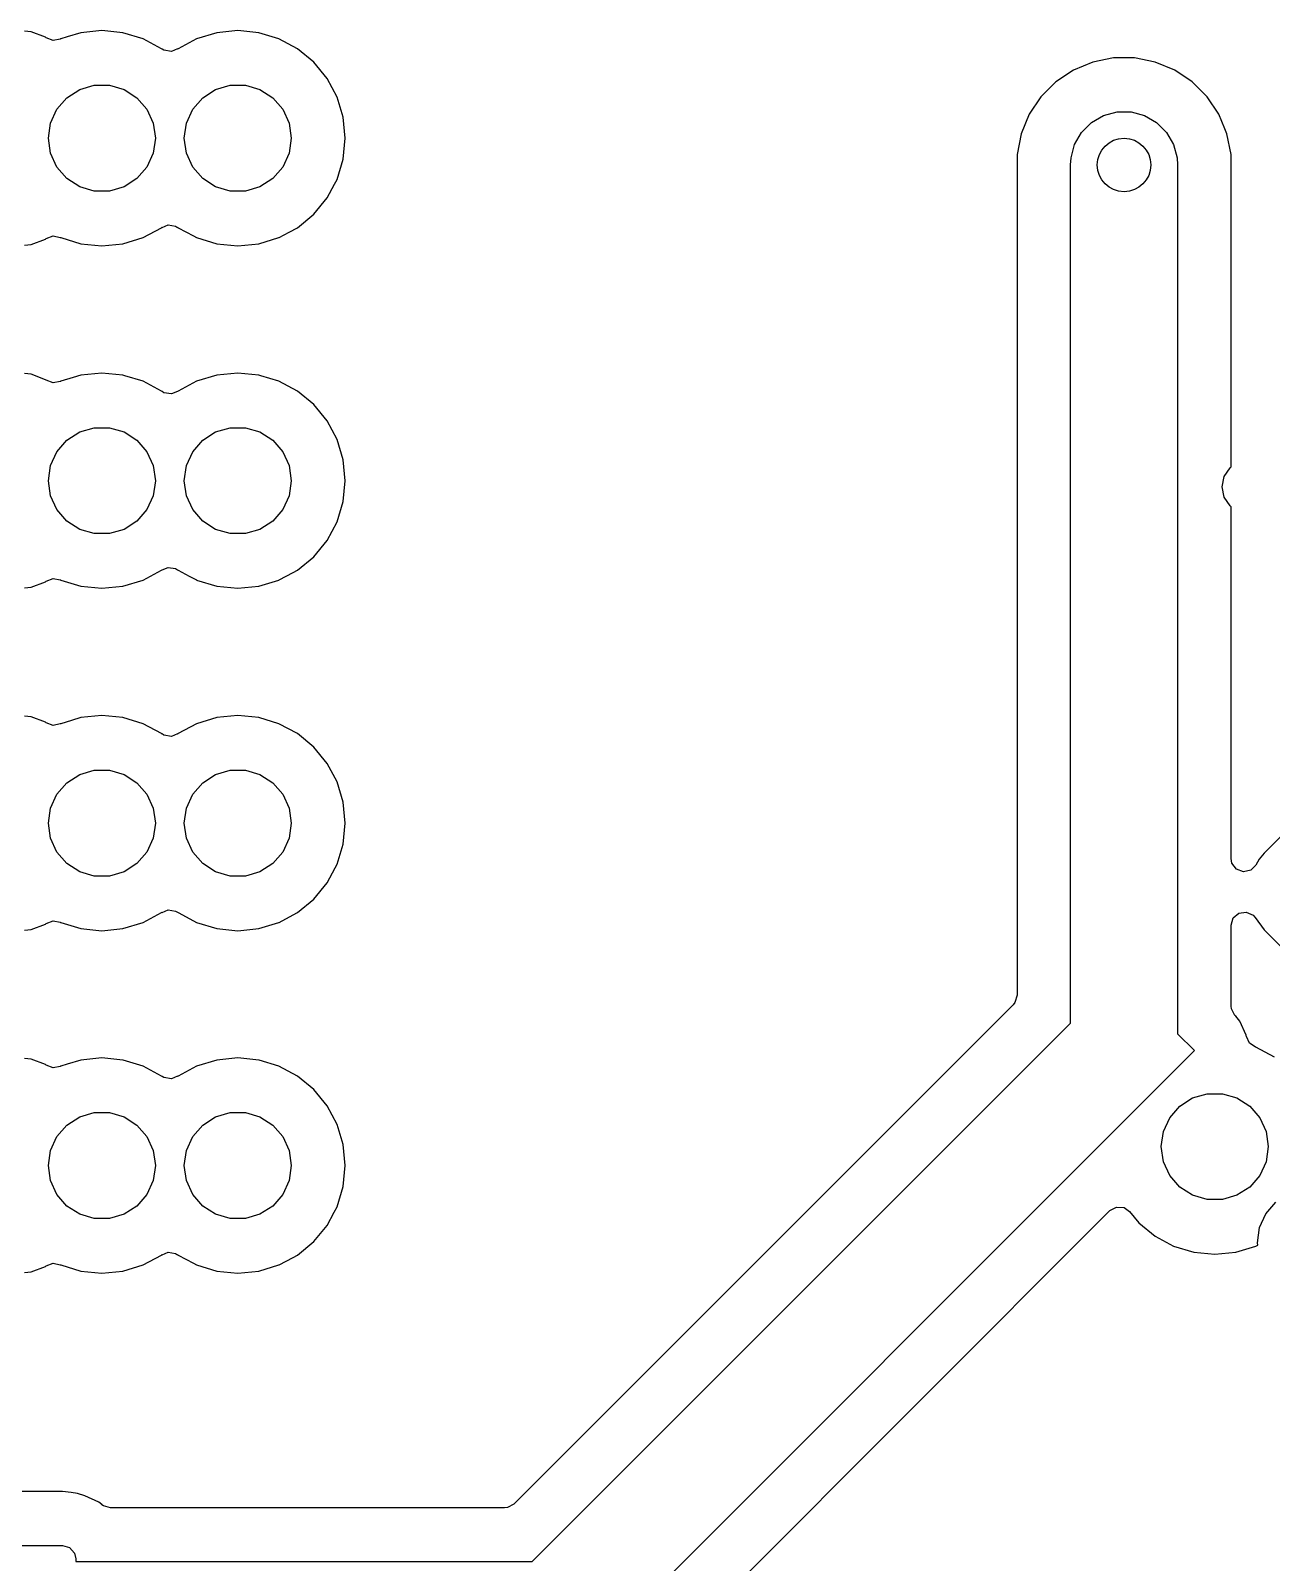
# Model space of a CAD drawing. Extents: x 70 to 224, y -154 to -54.
# Drawn here: x 145.18 to 156.78, y -111.96 to -97.64 of the extents above; entities that cross this region are included whole.
import ezdxf

# ---------------------------------------------------------------- set-up
doc = ezdxf.new("R2010")
doc.units = 0
doc.layers.add('BLACK', color=7, linetype='CONTINUOUS')

msp = doc.modelspace()

# ---------------------------------------------------------------- linework, layer by layer
at = {"layer": 'BLACK', "linetype": 'CONTINUOUS'}
for p, q in [((145.182483, -97.655908), (145.122883, -97.649501)), ((145.317328, -97.706202), (145.182482, -97.655908)), ((145.182482, -97.655908), (145.182483, -97.655908)), ((145.317331, -97.706204), (145.317328, -97.706202)), ((145.325382, -97.712231), (145.317331, -97.706204)), ((145.38974, -97.736564), (145.325382, -97.712231)), ((145.454463, -97.723089), (145.38974, -97.736564)), ((145.454641, -97.723518), (145.454463, -97.723089)), ((145.456898, -97.722583), (145.454641, -97.723518)), ((145.458143, -97.722324), (145.456898, -97.722583)), ((145.460267, -97.721188), (145.458143, -97.722324)), ((145.460272, -97.721186), (145.460267, -97.721188)), ((145.460273, -97.721186), (145.460272, -97.721186)), ((145.519462, -97.703231), (145.460273, -97.721186)), ((145.64887, -97.663975), (145.519462, -97.703231)), ((145.845, -97.644659), (145.64887, -97.663975)), ((146.041129, -97.663975), (145.845, -97.644659)), ((146.041132, -97.663976), (146.041129, -97.663975)), ((146.229727, -97.721186), (146.041132, -97.663976)), ((146.229733, -97.721188), (146.229727, -97.721186)), ((146.403532, -97.814086), (146.229733, -97.721188)), ((146.730266, -97.721188), (146.556467, -97.814086)), ((146.91887, -97.663975), (146.730266, -97.721188)), ((147.115, -97.644659), (146.91887, -97.663975)), ((147.311129, -97.663975), (147.115, -97.644659)), ((147.311132, -97.663976), (147.311129, -97.663975)), ((147.499727, -97.721186), (147.311132, -97.663976)), ((147.499733, -97.721188), (147.499727, -97.721186)), ((147.673532, -97.814086), (147.499733, -97.721188)), ((146.408601, -97.817473), (146.403532, -97.814086)), ((146.408843, -97.817109), (146.408601, -97.817473)), ((146.425471, -97.827795), (146.408843, -97.817109)), ((146.494337, -97.839596), (146.425471, -97.827795)), ((146.550305, -97.815836), (146.494337, -97.839596)), ((146.551399, -97.817473), (146.550305, -97.815836)), ((146.556467, -97.814086), (146.551399, -97.817473)), ((147.673539, -97.81409), (147.673532, -97.814086)), ((147.825883, -97.939116), (147.673539, -97.81409)), ((155.301457, -97.8995), (155.10817, -97.937947)), ((155.301459, -97.8995), (155.301457, -97.8995)), ((155.498541, -97.8995), (155.301459, -97.8995)), ((155.498543, -97.8995), (155.498541, -97.8995)), ((155.691829, -97.937947), (155.498543, -97.8995)), ((147.950909, -98.09146), (147.825883, -97.939116)), ((154.926079, -98.013371), (154.762218, -98.12286)), ((154.926092, -98.013364), (154.926079, -98.013371)), ((155.10816, -97.93795), (154.926092, -98.013364)), ((155.10817, -97.937947), (155.10816, -97.93795)), ((155.691839, -97.93795), (155.691829, -97.937947)), ((155.873907, -98.013364), (155.691839, -97.93795)), ((155.87392, -98.013371), (155.873907, -98.013364)), ((156.037781, -98.12286), (155.87392, -98.013371)), ((145.637292, -98.195184), (145.773843, -98.155089)), ((145.773843, -98.155089), (145.916157, -98.155089)), ((145.916157, -98.155089), (146.052708, -98.195184)), ((146.907292, -98.195184), (147.043843, -98.155089)), ((147.043843, -98.155089), (147.186157, -98.155089)), ((147.186157, -98.155089), (147.322708, -98.195184)), ((147.950913, -98.091467), (147.950909, -98.09146)), ((148.043811, -98.265266), (147.950913, -98.091467)), ((154.762214, -98.122863), (154.622863, -98.262214)), ((154.762218, -98.12286), (154.762214, -98.122863)), ((156.037785, -98.122863), (156.037781, -98.12286)), ((156.177136, -98.262214), (156.037785, -98.122863)), ((145.424373, -98.37968), (145.51757, -98.272125)), ((145.51757, -98.272125), (145.637292, -98.195184)), ((146.052708, -98.195184), (146.17243, -98.272125)), ((146.17243, -98.272125), (146.265627, -98.37968)), ((146.694373, -98.37968), (146.78757, -98.272125)), ((146.78757, -98.272125), (146.907292, -98.195184)), ((147.322708, -98.195184), (147.44243, -98.272125)), ((147.44243, -98.272125), (147.535627, -98.37968)), ((148.043811, -98.265269), (148.043811, -98.265266)), ((148.043814, -98.265273), (148.043811, -98.265269)), ((148.101024, -98.453868), (148.043814, -98.265273)), ((154.62286, -98.262218), (154.513371, -98.426079)), ((154.622863, -98.262214), (154.62286, -98.262218)), ((156.177139, -98.262218), (156.177136, -98.262214)), ((156.286628, -98.426079), (156.177139, -98.262218)), ((145.365254, -98.509134), (145.424373, -98.37968)), ((146.265627, -98.37968), (146.324746, -98.509134)), ((146.635254, -98.509134), (146.694373, -98.37968)), ((147.535627, -98.37968), (147.594746, -98.509134)), ((148.120341, -98.65), (148.101024, -98.453868)), ((154.513364, -98.426092), (154.43795, -98.60816)), ((154.513371, -98.426079), (154.513364, -98.426092)), ((155.095619, -98.503323), (155.208658, -98.43806)), ((155.208658, -98.43806), (155.334737, -98.404278)), ((155.334737, -98.404278), (155.465263, -98.404278)), ((155.465263, -98.404278), (155.591342, -98.43806)), ((155.591342, -98.43806), (155.704381, -98.503323)), ((156.286635, -98.426092), (156.286628, -98.426079)), ((156.342947, -98.562043), (156.286635, -98.426092)), ((145.345, -98.65), (145.365254, -98.509134)), ((146.324746, -98.509134), (146.345, -98.65)), ((146.615, -98.65), (146.635254, -98.509134)), ((147.594746, -98.509134), (147.615, -98.65)), ((154.437947, -98.60817), (154.3995, -98.801456)), ((154.43795, -98.60816), (154.437947, -98.60817)), ((154.93806, -98.708658), (155.003323, -98.595619)), ((155.003323, -98.595619), (155.095619, -98.503323)), ((155.704381, -98.503323), (155.796677, -98.595619)), ((155.796677, -98.595619), (155.86194, -98.708658)), ((156.362051, -98.608165), (156.342947, -98.562043)), ((156.362051, -98.608169), (156.362051, -98.608165)), ((156.362052, -98.60817), (156.362051, -98.608169)), ((156.4005, -98.801456), (156.362052, -98.60817)), ((145.365254, -98.790866), (145.345, -98.65)), ((146.345, -98.65), (146.324746, -98.790866)), ((146.635254, -98.790866), (146.615, -98.65)), ((147.615, -98.65), (147.594746, -98.790866)), ((148.101024, -98.846132), (148.120341, -98.65)), ((154.904278, -98.834737), (154.93806, -98.708658)), ((155.86194, -98.708658), (155.895722, -98.834737)), ((145.424373, -98.92032), (145.365254, -98.790866)), ((146.324746, -98.790866), (146.265627, -98.92032)), ((146.694373, -98.92032), (146.635254, -98.790866)), ((147.594746, -98.790866), (147.535627, -98.92032)), ((148.043814, -99.034727), (148.101024, -98.846132)), ((154.3995, -98.801456), (154.3995, -106.659217)), ((154.9, -98.9), (154.904278, -98.834737)), ((154.9, -106.917893), (154.9, -98.9)), ((155.895722, -98.834737), (155.9, -98.9)), ((155.9, -98.9), (155.9, -107.017893)), ((156.4005, -101.720926), (156.4005, -98.801456)), ((145.51757, -99.027875), (145.424373, -98.92032)), ((145.637292, -99.104816), (145.51757, -99.027875)), ((146.17243, -99.027875), (146.052708, -99.104816)), ((146.265627, -98.92032), (146.17243, -99.027875)), ((146.78757, -99.027875), (146.694373, -98.92032)), ((146.907292, -99.104816), (146.78757, -99.027875)), ((147.44243, -99.027875), (147.322708, -99.104816)), ((147.535627, -98.92032), (147.44243, -99.027875)), ((148.019717, -99.079809), (148.043811, -99.034733)), ((148.043811, -99.034732), (148.043814, -99.034727)), ((148.043811, -99.034733), (148.043811, -99.034732)), ((145.773843, -99.144911), (145.637292, -99.104816)), ((145.916157, -99.144911), (145.773843, -99.144911)), ((146.052708, -99.104816), (145.916157, -99.144911)), ((147.043843, -99.144911), (146.907292, -99.104816)), ((147.186157, -99.144911), (147.043843, -99.144911)), ((147.322708, -99.104816), (147.186157, -99.144911)), ((147.95091, -99.208538), (148.019717, -99.079809)), ((147.825883, -99.360883), (147.95091, -99.208538)), ((146.409703, -99.484164), (146.465639, -99.460405)), ((146.465639, -99.460405), (146.534507, -99.472194)), ((146.534507, -99.472194), (146.551148, -99.482888)), ((147.673538, -99.48591), (147.825883, -99.360883)), ((145.182483, -99.644091), (145.317331, -99.593796)), ((145.317331, -99.593796), (145.325379, -99.58777)), ((145.325379, -99.58777), (145.390842, -99.563351)), ((145.390842, -99.563351), (145.454474, -99.576895)), ((145.454474, -99.576895), (145.454645, -99.576483)), ((145.454645, -99.576483), (145.456875, -99.577406)), ((145.456875, -99.577406), (145.458146, -99.577677)), ((145.458146, -99.577677), (145.460273, -99.578814)), ((145.460273, -99.578814), (145.648868, -99.636024)), ((146.041132, -99.636024), (146.229727, -99.578814)), ((146.229727, -99.578814), (146.403538, -99.48591)), ((146.403538, -99.48591), (146.403544, -99.485904)), ((146.403544, -99.485904), (146.408607, -99.482523)), ((146.408607, -99.482523), (146.409703, -99.484164)), ((146.551148, -99.482888), (146.551393, -99.482523)), ((146.551393, -99.482523), (146.556458, -99.485907)), ((146.556458, -99.485907), (146.556462, -99.48591)), ((146.556462, -99.48591), (146.700511, -99.562906)), ((146.700511, -99.562906), (146.728147, -99.577678)), ((146.728147, -99.577678), (146.730273, -99.578814)), ((146.730273, -99.578814), (146.918868, -99.636024)), ((147.311132, -99.636024), (147.499727, -99.578814)), ((147.499727, -99.578814), (147.501853, -99.577678)), ((147.501853, -99.577678), (147.595162, -99.527803)), ((147.595162, -99.527803), (147.673538, -99.48591)), ((145.122872, -99.650499), (145.182483, -99.644091)), ((145.648868, -99.636024), (145.845, -99.655341)), ((145.845, -99.655341), (146.041132, -99.636024)), ((146.918868, -99.636024), (147.115, -99.655341)), ((147.115, -99.655341), (147.311132, -99.636024)), ((145.182483, -100.855908), (145.122883, -100.849501)), ((145.317328, -100.906202), (145.182482, -100.855908)), ((145.182482, -100.855908), (145.182483, -100.855908)), ((145.317331, -100.906204), (145.317328, -100.906202)), ((145.325382, -100.912231), (145.317331, -100.906204)), ((145.577481, -100.885631), (145.460273, -100.921186)), ((145.64887, -100.863975), (145.577481, -100.885631)), ((145.845, -100.844659), (145.64887, -100.863975)), ((146.041129, -100.863975), (145.845, -100.844659)), ((146.060565, -100.869871), (146.041129, -100.863975)), ((146.229727, -100.921186), (146.060565, -100.869871)), ((146.91887, -100.863975), (146.730266, -100.921188)), ((147.115, -100.844659), (146.91887, -100.863975)), ((147.311129, -100.863975), (147.115, -100.844659)), ((147.330565, -100.869871), (147.311129, -100.863975)), ((147.499727, -100.921186), (147.330565, -100.869871)), ((145.38974, -100.936564), (145.325382, -100.912231)), ((145.454463, -100.923089), (145.38974, -100.936564)), ((145.454641, -100.923518), (145.454463, -100.923089)), ((145.456898, -100.922583), (145.454641, -100.923518)), ((145.458143, -100.922324), (145.456898, -100.922583)), ((145.460267, -100.921188), (145.458143, -100.922324)), ((145.460272, -100.921186), (145.460267, -100.921188)), ((145.460273, -100.921186), (145.460272, -100.921186)), ((146.229733, -100.921188), (146.229727, -100.921186)), ((146.403532, -101.014086), (146.229733, -100.921188)), ((146.408601, -101.017473), (146.403532, -101.014086)), ((146.408843, -101.017109), (146.408601, -101.017473)), ((146.425471, -101.027795), (146.408843, -101.017109)), ((146.494337, -101.039596), (146.425471, -101.027795)), ((146.550305, -101.015836), (146.494337, -101.039596)), ((146.551399, -101.017473), (146.550305, -101.015836)), ((146.556467, -101.014086), (146.551399, -101.017473)), ((146.730266, -100.921188), (146.556467, -101.014086)), ((147.499733, -100.921188), (147.499727, -100.921186)), ((147.673532, -101.014086), (147.499733, -100.921188)), ((147.673539, -101.01409), (147.673532, -101.014086)), ((147.825883, -101.139116), (147.673539, -101.01409)), ((147.950909, -101.29146), (147.825883, -101.139116)), ((147.950913, -101.291467), (147.950909, -101.29146)), ((148.043811, -101.465266), (147.950913, -101.291467)), ((145.424373, -101.57968), (145.51757, -101.472125)), ((145.51757, -101.472125), (145.637292, -101.395184)), ((145.637292, -101.395184), (145.773843, -101.355089)), ((145.773843, -101.355089), (145.916157, -101.355089)), ((145.916157, -101.355089), (146.052708, -101.395184)), ((146.052708, -101.395184), (146.17243, -101.472125)), ((146.17243, -101.472125), (146.265627, -101.57968)), ((146.694373, -101.57968), (146.78757, -101.472125)), ((146.78757, -101.472125), (146.907292, -101.395184)), ((146.907292, -101.395184), (147.043843, -101.355089)), ((147.043843, -101.355089), (147.186157, -101.355089)), ((147.186157, -101.355089), (147.322708, -101.395184)), ((147.322708, -101.395184), (147.44243, -101.472125)), ((147.44243, -101.472125), (147.535627, -101.57968)), ((148.043811, -101.465269), (148.043811, -101.465266)), ((148.043814, -101.465273), (148.043811, -101.465269)), ((148.101024, -101.653868), (148.043814, -101.465273)), ((145.365254, -101.709134), (145.424373, -101.57968)), ((146.265627, -101.57968), (146.324746, -101.709134)), ((146.635254, -101.709134), (146.694373, -101.57968)), ((147.535627, -101.57968), (147.594746, -101.709134)), ((145.345, -101.85), (145.365254, -101.709134)), ((146.324746, -101.709134), (146.345, -101.85)), ((146.615, -101.85), (146.635254, -101.709134)), ((147.594746, -101.709134), (147.615, -101.85)), ((148.120341, -101.85), (148.101024, -101.653868)), ((156.336703, -101.811635), (156.390896, -101.73053)), ((156.390896, -101.73053), (156.4005, -101.720926)), ((145.365254, -101.990866), (145.345, -101.85)), ((146.345, -101.85), (146.324746, -101.990866)), ((146.635254, -101.990866), (146.615, -101.85)), ((147.615, -101.85), (147.594746, -101.990866)), ((148.101024, -102.046132), (148.120341, -101.85)), ((156.317672, -101.907306), (156.336703, -101.811635)), ((156.336703, -102.002977), (156.317672, -101.907306)), ((145.424373, -102.12032), (145.365254, -101.990866)), ((146.324746, -101.990866), (146.265627, -102.12032)), ((146.694373, -102.12032), (146.635254, -101.990866)), ((147.594746, -101.990866), (147.535627, -102.12032)), ((148.043814, -102.234727), (148.101024, -102.046132)), ((156.390896, -102.084083), (156.336703, -102.002977)), ((145.51757, -102.227875), (145.424373, -102.12032)), ((146.265627, -102.12032), (146.17243, -102.227875)), ((146.78757, -102.227875), (146.694373, -102.12032)), ((147.535627, -102.12032), (147.44243, -102.227875)), ((156.4005, -102.093687), (156.390896, -102.084083)), ((156.4005, -105.382127), (156.4005, -102.093687)), ((145.637292, -102.304816), (145.51757, -102.227875)), ((145.773843, -102.344911), (145.637292, -102.304816)), ((146.052708, -102.304816), (145.916157, -102.344911)), ((146.17243, -102.227875), (146.052708, -102.304816)), ((146.907292, -102.304816), (146.78757, -102.227875)), ((147.043843, -102.344911), (146.907292, -102.304816)), ((147.322708, -102.304816), (147.186157, -102.344911)), ((147.44243, -102.227875), (147.322708, -102.304816)), ((147.95091, -102.408538), (147.997362, -102.321632)), ((147.997362, -102.321632), (148.043811, -102.234733)), ((148.043811, -102.234732), (148.043814, -102.234727)), ((148.043811, -102.234733), (148.043811, -102.234732)), ((145.916157, -102.344911), (145.773843, -102.344911)), ((147.186157, -102.344911), (147.043843, -102.344911)), ((147.825883, -102.560883), (147.95091, -102.408538)), ((147.673538, -102.68591), (147.825883, -102.560883)), ((145.325379, -102.78777), (145.390842, -102.763351)), ((145.390842, -102.763351), (145.454474, -102.776895)), ((146.229727, -102.778814), (146.403538, -102.68591)), ((146.403538, -102.68591), (146.403544, -102.685904)), ((146.403544, -102.685904), (146.408607, -102.682523)), ((146.408607, -102.682523), (146.409703, -102.684164)), ((146.409703, -102.684164), (146.465639, -102.660405)), ((146.465639, -102.660405), (146.534507, -102.672194)), ((146.534507, -102.672194), (146.551148, -102.682888)), ((146.551148, -102.682888), (146.551393, -102.682523)), ((146.551393, -102.682523), (146.556458, -102.685907)), ((146.556458, -102.685907), (146.556462, -102.68591)), ((146.556462, -102.68591), (146.661442, -102.742023)), ((146.661442, -102.742023), (146.728147, -102.777678)), ((147.501853, -102.777678), (147.63306, -102.707546)), ((147.63306, -102.707546), (147.673538, -102.68591)), ((145.122872, -102.850499), (145.182483, -102.844091)), ((145.182483, -102.844091), (145.317331, -102.793796)), ((145.317331, -102.793796), (145.325379, -102.78777)), ((145.454474, -102.776895), (145.454645, -102.776483)), ((145.454645, -102.776483), (145.456875, -102.777406)), ((145.456875, -102.777406), (145.458146, -102.777677)), ((145.458146, -102.777677), (145.460273, -102.778814)), ((145.460273, -102.778814), (145.648868, -102.836024)), ((145.648868, -102.836024), (145.845, -102.855341)), ((145.845, -102.855341), (146.041132, -102.836024)), ((146.041132, -102.836024), (146.229727, -102.778814)), ((146.728147, -102.777678), (146.730273, -102.778814)), ((146.730273, -102.778814), (146.918868, -102.836024)), ((146.918868, -102.836024), (147.115, -102.855341)), ((147.115, -102.855341), (147.311132, -102.836024)), ((147.311132, -102.836024), (147.499727, -102.778814)), ((147.499727, -102.778814), (147.501853, -102.777678)), ((145.182483, -104.055908), (145.122883, -104.049501)), ((145.317328, -104.106202), (145.182482, -104.055908)), ((145.182482, -104.055908), (145.182483, -104.055908)), ((145.845, -104.044659), (145.64887, -104.063975)), ((146.041129, -104.063975), (145.845, -104.044659)), ((147.115, -104.044659), (146.91887, -104.063975)), ((147.311129, -104.063975), (147.115, -104.044659)), ((145.317331, -104.106204), (145.317328, -104.106202)), ((145.325382, -104.112231), (145.317331, -104.106204)), ((145.38974, -104.136564), (145.325382, -104.112231)), ((145.454463, -104.123089), (145.38974, -104.136564)), ((145.454641, -104.123518), (145.454463, -104.123089)), ((145.456898, -104.122583), (145.454641, -104.123518)), ((145.458143, -104.122324), (145.456898, -104.122583)), ((145.460267, -104.121188), (145.458143, -104.122324)), ((145.460272, -104.121186), (145.460267, -104.121188)), ((145.460273, -104.121186), (145.460272, -104.121186)), ((145.561427, -104.090501), (145.460273, -104.121186)), ((145.64887, -104.063975), (145.561427, -104.090501)), ((146.041132, -104.063976), (146.041129, -104.063975)), ((146.229727, -104.121186), (146.041132, -104.063976)), ((146.229733, -104.121188), (146.229727, -104.121186)), ((146.403532, -104.214086), (146.229733, -104.121188)), ((146.730266, -104.121188), (146.556467, -104.214086)), ((146.91887, -104.063975), (146.730266, -104.121188)), ((147.311132, -104.063976), (147.311129, -104.063975)), ((147.499727, -104.121186), (147.311132, -104.063976)), ((147.499733, -104.121188), (147.499727, -104.121186)), ((147.673532, -104.214086), (147.499733, -104.121188)), ((146.408601, -104.217473), (146.403532, -104.214086)), ((146.408843, -104.217109), (146.408601, -104.217473)), ((146.425471, -104.227795), (146.408843, -104.217109)), ((146.494337, -104.239596), (146.425471, -104.227795)), ((146.550305, -104.215836), (146.494337, -104.239596)), ((146.551399, -104.217473), (146.550305, -104.215836)), ((146.556467, -104.214086), (146.551399, -104.217473)), ((147.673539, -104.21409), (147.673532, -104.214086)), ((147.825883, -104.339116), (147.673539, -104.21409)), ((147.950909, -104.49146), (147.825883, -104.339116)), ((145.51757, -104.672125), (145.637292, -104.595184)), ((145.637292, -104.595184), (145.773843, -104.555089)), ((145.773843, -104.555089), (145.916157, -104.555089)), ((145.916157, -104.555089), (146.052708, -104.595184)), ((146.052708, -104.595184), (146.17243, -104.672125)), ((146.78757, -104.672125), (146.907292, -104.595184)), ((146.907292, -104.595184), (147.043843, -104.555089)), ((147.043843, -104.555089), (147.186157, -104.555089)), ((147.186157, -104.555089), (147.322708, -104.595184)), ((147.322708, -104.595184), (147.44243, -104.672125)), ((147.950913, -104.491467), (147.950909, -104.49146)), ((148.043811, -104.665266), (147.950913, -104.491467)), ((157.517277, -104.524871), (156.711201, -105.330949)), ((145.424373, -104.77968), (145.51757, -104.672125)), ((146.17243, -104.672125), (146.265627, -104.77968)), ((146.694373, -104.77968), (146.78757, -104.672125)), ((147.44243, -104.672125), (147.535627, -104.77968)), ((148.043811, -104.665269), (148.043811, -104.665266)), ((148.043814, -104.665273), (148.043811, -104.665269)), ((148.101024, -104.853868), (148.043814, -104.665273)), ((145.345, -105.05), (145.365254, -104.909134)), ((145.365254, -104.909134), (145.424373, -104.77968)), ((146.265627, -104.77968), (146.324746, -104.909134)), ((146.324746, -104.909134), (146.345, -105.05)), ((146.615, -105.05), (146.635254, -104.909134)), ((146.635254, -104.909134), (146.694373, -104.77968)), ((147.535627, -104.77968), (147.594746, -104.909134)), ((147.594746, -104.909134), (147.615, -105.05)), ((148.120341, -105.05), (148.101024, -104.853868)), ((145.365254, -105.190866), (145.345, -105.05)), ((146.345, -105.05), (146.324746, -105.190866)), ((146.635254, -105.190866), (146.615, -105.05)), ((147.615, -105.05), (147.594746, -105.190866)), ((148.101024, -105.246132), (148.120341, -105.05)), ((145.424373, -105.32032), (145.365254, -105.190866)), ((146.324746, -105.190866), (146.265627, -105.32032)), ((146.694373, -105.32032), (146.635254, -105.190866)), ((147.594746, -105.190866), (147.535627, -105.32032)), ((145.51757, -105.427875), (145.424373, -105.32032)), ((146.265627, -105.32032), (146.17243, -105.427875)), ((146.78757, -105.427875), (146.694373, -105.32032)), ((147.535627, -105.32032), (147.44243, -105.427875)), ((148.043814, -105.434727), (148.101024, -105.246132)), ((156.711178, -105.330974), (156.663957, -105.385469)), ((156.711201, -105.330949), (156.711178, -105.330974)), ((145.637292, -105.504816), (145.51757, -105.427875)), ((146.17243, -105.427875), (146.052708, -105.504816)), ((146.907292, -105.504816), (146.78757, -105.427875)), ((147.44243, -105.427875), (147.322708, -105.504816)), ((147.95091, -105.608538), (148.025349, -105.469273)), ((148.025349, -105.469273), (148.043811, -105.434733)), ((148.043811, -105.434732), (148.043814, -105.434727)), ((148.043811, -105.434733), (148.043811, -105.434732)), ((156.408318, -105.42546), (156.4005, -105.382127)), ((156.450189, -105.481394), (156.408318, -105.42546)), ((156.515653, -105.505811), (156.450189, -105.481394)), ((156.633332, -105.441554), (156.583926, -105.490959)), ((156.663953, -105.385476), (156.633332, -105.441554)), ((156.663957, -105.385469), (156.663953, -105.385476)), ((145.773843, -105.544911), (145.637292, -105.504816)), ((145.916157, -105.544911), (145.773843, -105.544911)), ((146.052708, -105.504816), (145.916157, -105.544911)), ((147.043843, -105.544911), (146.907292, -105.504816)), ((147.186157, -105.544911), (147.043843, -105.544911)), ((147.322708, -105.504816), (147.186157, -105.544911)), ((147.825883, -105.760883), (147.95091, -105.608538)), ((156.583926, -105.490959), (156.515653, -105.505811)), ((147.673538, -105.88591), (147.825883, -105.760883)), ((146.229727, -105.978814), (146.403538, -105.88591)), ((146.403538, -105.88591), (146.403544, -105.885904)), ((146.403544, -105.885904), (146.408607, -105.882523)), ((146.408607, -105.882523), (146.409703, -105.884164)), ((146.409703, -105.884164), (146.465639, -105.860405)), ((146.465639, -105.860405), (146.534507, -105.872194)), ((146.534507, -105.872194), (146.551148, -105.882888)), ((146.551148, -105.882888), (146.551393, -105.882523)), ((146.551393, -105.882523), (146.556458, -105.885907)), ((146.556458, -105.885907), (146.556462, -105.88591)), ((146.556462, -105.88591), (146.701344, -105.963351)), ((147.501853, -105.977678), (147.63306, -105.907546)), ((147.63306, -105.907546), (147.673538, -105.88591)), ((156.420185, -105.93634), (156.472989, -105.890585)), ((156.472989, -105.890585), (156.542147, -105.880641)), ((156.542147, -105.880641), (156.605703, -105.909666)), ((156.605703, -105.909666), (156.623767, -105.929068)), ((145.122872, -106.050499), (145.182483, -106.044091)), ((145.182483, -106.044091), (145.317331, -105.993796)), ((145.317331, -105.993796), (145.325379, -105.98777)), ((145.325379, -105.98777), (145.390842, -105.963351)), ((145.390842, -105.963351), (145.454474, -105.976895)), ((145.454474, -105.976895), (145.454645, -105.976483)), ((145.454645, -105.976483), (145.456875, -105.977406)), ((145.456875, -105.977406), (145.458146, -105.977677)), ((145.458146, -105.977677), (145.460273, -105.978814)), ((145.460273, -105.978814), (145.648868, -106.036024)), ((145.648868, -106.036024), (145.845, -106.055341)), ((145.845, -106.055341), (146.041132, -106.036024)), ((146.041132, -106.036024), (146.229727, -105.978814)), ((146.701344, -105.963351), (146.728147, -105.977678)), ((146.728147, -105.977678), (146.730273, -105.978814)), ((146.730273, -105.978814), (146.918868, -106.036024)), ((146.918868, -106.036024), (147.115, -106.055341)), ((147.115, -106.055341), (147.311132, -106.036024)), ((147.311132, -106.036024), (147.499727, -105.978814)), ((147.499727, -105.978814), (147.501853, -105.977678)), ((156.4005, -106.003379), (156.420185, -105.93634)), ((156.4005, -106.759216), (156.4005, -106.003379)), ((156.623767, -105.929068), (156.624962, -105.930665)), ((156.624962, -105.930665), (156.624963, -105.930666)), ((156.624963, -105.930666), (156.711188, -106.045848)), ((156.711188, -106.045848), (156.711192, -106.045852)), ((156.711192, -106.045852), (156.711197, -106.045858)), ((156.711197, -106.045858), (157.045839, -106.380499)), ((154.363181, -106.746898), (149.696899, -111.413181)), ((154.379815, -106.726256), (154.363181, -106.746898)), ((154.3995, -106.659217), (154.379815, -106.726256)), ((156.403334, -106.785574), (156.4005, -106.759216)), ((149.867894, -111.95), (154.9, -106.917893)), ((156.436819, -106.846897), (156.403334, -106.785574)), ((156.444856, -106.854934), (156.436819, -106.846897)), ((156.44486, -106.854939), (156.444856, -106.854934)), ((156.444865, -106.854944), (156.44486, -106.854939)), ((156.482484, -106.901627), (156.444865, -106.854944)), ((156.542272, -107.032543), (156.482484, -106.901627)), ((155.9, -107.017893), (156.057107, -107.175)), ((156.543104, -107.038329), (156.542272, -107.032543)), ((156.543703, -107.042496), (156.543104, -107.038329)), ((156.572001, -107.105207), (156.543703, -107.042496)), ((156.057107, -107.175), (155.35, -107.882107)), ((156.627305, -107.141456), (156.572001, -107.105207)), ((156.627129, -107.141882), (156.627305, -107.141456)), ((156.629372, -107.142811), (156.627129, -107.141882)), ((156.630437, -107.143509), (156.629372, -107.142811)), ((156.632754, -107.144212), (156.630437, -107.143509)), ((156.806558, -107.237112), (156.632754, -107.144212)), ((145.182483, -107.255908), (145.122883, -107.249501)), ((145.317328, -107.306202), (145.182482, -107.255908)), ((145.182482, -107.255908), (145.182483, -107.255908)), ((145.317331, -107.306204), (145.317328, -107.306202)), ((145.325382, -107.312231), (145.317331, -107.306204)), ((145.38974, -107.336564), (145.325382, -107.312231)), ((145.454463, -107.323089), (145.38974, -107.336564)), ((145.454641, -107.323518), (145.454463, -107.323089)), ((145.456898, -107.322583), (145.454641, -107.323518)), ((145.458143, -107.322324), (145.456898, -107.322583)), ((145.460267, -107.321188), (145.458143, -107.322324)), ((145.460272, -107.321186), (145.460267, -107.321188)), ((145.460273, -107.321186), (145.460272, -107.321186)), ((145.519462, -107.303231), (145.460273, -107.321186)), ((145.64887, -107.263975), (145.519462, -107.303231)), ((145.845, -107.244659), (145.64887, -107.263975)), ((146.041129, -107.263975), (145.845, -107.244659)), ((146.045253, -107.265226), (146.041129, -107.263975)), ((146.229727, -107.321186), (146.045253, -107.265226)), ((146.229733, -107.321188), (146.229727, -107.321186)), ((146.403532, -107.414086), (146.229733, -107.321188)), ((146.730266, -107.321188), (146.556467, -107.414086)), ((146.91887, -107.263975), (146.730266, -107.321188)), ((147.115, -107.244659), (146.91887, -107.263975)), ((147.311129, -107.263975), (147.115, -107.244659)), ((147.315253, -107.265226), (147.311129, -107.263975)), ((147.499727, -107.321186), (147.315253, -107.265226)), ((147.499733, -107.321188), (147.499727, -107.321186)), ((147.673532, -107.414086), (147.499733, -107.321188)), ((146.408601, -107.417473), (146.403532, -107.414086)), ((146.408843, -107.417109), (146.408601, -107.417473)), ((146.425471, -107.427795), (146.408843, -107.417109)), ((146.494337, -107.439596), (146.425471, -107.427795)), ((146.550305, -107.415836), (146.494337, -107.439596)), ((146.551399, -107.417473), (146.550305, -107.415836)), ((146.556467, -107.414086), (146.551399, -107.417473)), ((147.673539, -107.41409), (147.673532, -107.414086)), ((147.825883, -107.539116), (147.673539, -107.41409)), ((147.950909, -107.69146), (147.825883, -107.539116)), ((155.920596, -107.695151), (156.040318, -107.61821)), ((156.040318, -107.61821), (156.176869, -107.578115)), ((156.176869, -107.578115), (156.319183, -107.578115)), ((156.319183, -107.578115), (156.455734, -107.61821)), ((156.455734, -107.61821), (156.575456, -107.695151)), ((145.637292, -107.795184), (145.773843, -107.755089)), ((145.773843, -107.755089), (145.916157, -107.755089)), ((145.916157, -107.755089), (146.052708, -107.795184)), ((146.907292, -107.795184), (147.043843, -107.755089)), ((147.043843, -107.755089), (147.186157, -107.755089)), ((147.186157, -107.755089), (147.322708, -107.795184)), ((147.950913, -107.691467), (147.950909, -107.69146)), ((148.043811, -107.865266), (147.950913, -107.691467)), ((155.827399, -107.802706), (155.920596, -107.695151)), ((156.575456, -107.695151), (156.668653, -107.802706)), ((145.424373, -107.97968), (145.51757, -107.872125)), ((145.51757, -107.872125), (145.637292, -107.795184)), ((146.052708, -107.795184), (146.17243, -107.872125)), ((146.17243, -107.872125), (146.265627, -107.97968)), ((146.694373, -107.97968), (146.78757, -107.872125)), ((146.78757, -107.872125), (146.907292, -107.795184)), ((147.322708, -107.795184), (147.44243, -107.872125)), ((147.44243, -107.872125), (147.535627, -107.97968)), ((148.043811, -107.865269), (148.043811, -107.865266)), ((148.043814, -107.865273), (148.043811, -107.865269)), ((148.101024, -108.053868), (148.043814, -107.865273)), ((155.35, -107.882107), (150.428553, -112.803553)), ((155.76828, -107.93216), (155.827399, -107.802706)), ((156.668653, -107.802706), (156.727772, -107.93216)), ((145.365254, -108.109134), (145.424373, -107.97968)), ((146.265627, -107.97968), (146.324746, -108.109134)), ((146.635254, -108.109134), (146.694373, -107.97968)), ((147.535627, -107.97968), (147.594746, -108.109134)), ((148.120341, -108.25), (148.101024, -108.053868)), ((155.748026, -108.073026), (155.76828, -107.93216)), ((156.727772, -107.93216), (156.748026, -108.073026)), ((145.345, -108.25), (145.365254, -108.109134)), ((146.324746, -108.109134), (146.345, -108.25)), ((146.615, -108.25), (146.635254, -108.109134)), ((147.594746, -108.109134), (147.615, -108.25)), ((155.76828, -108.213892), (155.748026, -108.073026)), ((156.748026, -108.073026), (156.727772, -108.213892)), ((145.365254, -108.390866), (145.345, -108.25)), ((146.345, -108.25), (146.324746, -108.390866)), ((146.635254, -108.390866), (146.615, -108.25)), ((147.615, -108.25), (147.594746, -108.390866)), ((148.101024, -108.446132), (148.120341, -108.25)), ((155.827399, -108.343346), (155.76828, -108.213892)), ((155.920596, -108.450901), (155.827399, -108.343346)), ((156.668653, -108.343346), (156.575456, -108.450901)), ((156.727772, -108.213892), (156.668653, -108.343346)), ((145.424373, -108.52032), (145.365254, -108.390866)), ((146.324746, -108.390866), (146.265627, -108.52032)), ((146.694373, -108.52032), (146.635254, -108.390866)), ((147.594746, -108.390866), (147.535627, -108.52032)), ((148.043814, -108.634727), (148.101024, -108.446132)), ((156.040318, -108.527842), (155.920596, -108.450901)), ((156.575456, -108.450901), (156.455734, -108.527842)), ((145.51757, -108.627875), (145.424373, -108.52032)), ((145.637292, -108.704816), (145.51757, -108.627875)), ((146.17243, -108.627875), (146.052708, -108.704816)), ((146.265627, -108.52032), (146.17243, -108.627875)), ((146.78757, -108.627875), (146.694373, -108.52032)), ((146.907292, -108.704816), (146.78757, -108.627875)), ((147.44243, -108.627875), (147.322708, -108.704816)), ((147.535627, -108.52032), (147.44243, -108.627875)), ((148.016187, -108.686413), (148.043811, -108.634733)), ((148.043811, -108.634732), (148.043814, -108.634727)), ((148.043811, -108.634733), (148.043811, -108.634732)), ((156.176869, -108.567937), (156.040318, -108.527842)), ((156.319183, -108.567937), (156.176869, -108.567937)), ((156.455734, -108.527842), (156.319183, -108.567937)), ((156.725424, -108.700731), (156.818621, -108.593176)), ((145.773843, -108.744911), (145.637292, -108.704816)), ((145.916157, -108.744911), (145.773843, -108.744911)), ((146.052708, -108.704816), (145.916157, -108.744911)), ((147.043843, -108.744911), (146.907292, -108.704816)), ((147.186157, -108.744911), (147.043843, -108.744911)), ((147.322708, -108.704816), (147.186157, -108.744911)), ((147.95091, -108.808538), (148.016187, -108.686413)), ((150.862349, -113.07757), (155.268605, -108.671313)), ((155.268605, -108.671313), (155.329926, -108.63783)), ((155.329926, -108.63783), (155.399618, -108.642814)), ((155.399618, -108.642814), (155.452137, -108.680331)), ((155.452137, -108.680331), (155.537142, -108.783909)), ((156.666305, -108.830185), (156.725424, -108.700731)), ((147.825883, -108.960883), (147.95091, -108.808538)), ((155.537142, -108.783909), (155.689486, -108.908935)), ((155.689486, -108.908935), (155.689493, -108.908939)), ((155.689493, -108.908939), (155.863292, -109.001837)), ((156.646051, -108.971051), (156.666305, -108.830185)), ((146.409703, -109.084164), (146.465639, -109.060405)), ((146.465639, -109.060405), (146.534507, -109.072194)), ((147.673538, -109.08591), (147.825883, -108.960883)), ((155.863292, -109.001837), (155.863295, -109.001837)), ((155.863295, -109.001837), (155.863299, -109.00184)), ((155.863299, -109.00184), (156.051894, -109.05905)), ((156.051894, -109.05905), (156.248026, -109.078367)), ((156.248026, -109.078367), (156.444158, -109.05905)), ((156.444158, -109.05905), (156.632753, -109.00184)), ((156.632753, -109.00184), (156.649212, -108.993042)), ((156.649212, -108.993042), (156.646051, -108.971051)), ((145.182483, -109.244091), (145.317331, -109.193796)), ((145.317331, -109.193796), (145.325379, -109.18777)), ((145.325379, -109.18777), (145.390842, -109.163351)), ((145.390842, -109.163351), (145.454474, -109.176895)), ((145.454474, -109.176895), (145.454645, -109.176483)), ((145.454645, -109.176483), (145.456875, -109.177406)), ((145.456875, -109.177406), (145.458146, -109.177677)), ((145.458146, -109.177677), (145.460273, -109.178814)), ((145.460273, -109.178814), (145.648868, -109.236024)), ((146.041132, -109.236024), (146.229727, -109.178814)), ((146.229727, -109.178814), (146.403538, -109.08591)), ((146.403538, -109.08591), (146.403544, -109.085904)), ((146.403544, -109.085904), (146.408607, -109.082523)), ((146.408607, -109.082523), (146.409703, -109.084164)), ((146.534507, -109.072194), (146.551148, -109.082888)), ((146.551148, -109.082888), (146.551393, -109.082523)), ((146.551393, -109.082523), (146.556458, -109.085907)), ((146.556458, -109.085907), (146.556462, -109.08591)), ((146.556462, -109.08591), (146.701344, -109.163351)), ((146.701344, -109.163351), (146.728147, -109.177678)), ((146.728147, -109.177678), (146.730273, -109.178814)), ((146.730273, -109.178814), (146.918868, -109.236024)), ((147.311132, -109.236024), (147.499727, -109.178814)), ((147.499727, -109.178814), (147.501853, -109.177678)), ((147.501853, -109.177678), (147.63306, -109.107546)), ((147.63306, -109.107546), (147.673538, -109.08591)), ((145.122872, -109.250499), (145.182483, -109.244091)), ((145.648868, -109.236024), (145.845, -109.255341)), ((145.845, -109.255341), (146.041132, -109.236024)), ((146.918868, -109.236024), (147.115, -109.255341)), ((147.115, -109.255341), (147.311132, -109.236024)), ((145.476, -111.2945), (144.224499, -111.2945)), ((145.556347, -111.306052), (145.476, -111.2945)), ((145.618417, -111.314976), (145.556347, -111.306052)), ((145.618422, -111.314977), (145.618417, -111.314976)), ((145.685459, -111.334662), (145.61842, -111.314977)), ((145.61842, -111.314977), (145.618422, -111.314977)), ((145.68546, -111.334662), (145.685459, -111.334662)), ((145.685465, -111.334664), (145.68546, -111.334662)), ((145.816331, -111.39443), (145.685465, -111.334664)), ((145.816335, -111.394432), (145.816331, -111.39443)), ((145.816336, -111.394433), (145.816335, -111.394432)), ((145.843385, -111.417872), (145.816336, -111.394433)), ((145.844933, -111.419213), (145.843385, -111.417872)), ((145.859097, -111.429815), (145.844933, -111.419213)), ((145.926136, -111.4495), (145.859097, -111.429815)), ((149.609218, -111.4495), (145.926136, -111.4495)), ((149.635576, -111.446666), (149.609218, -111.4495)), ((149.696899, -111.413181), (149.635576, -111.446666)), ((144.224499, -111.8), (145.476, -111.8)), ((145.476, -111.8), (145.543039, -111.819685)), ((145.543039, -111.819685), (145.588794, -111.872489)), ((145.588794, -111.872489), (145.6, -111.924)), ((145.6, -111.924), (145.6, -111.95)), ((145.6, -111.95), (149.867894, -111.95))]:
    msp.add_line(p, q, dxfattribs=at)
at = {"layer": 'BLACK'}
msp.add_circle((155.4, -98.9), 0.25, dxfattribs=at)

doc.saveas('drawing.dxf')
